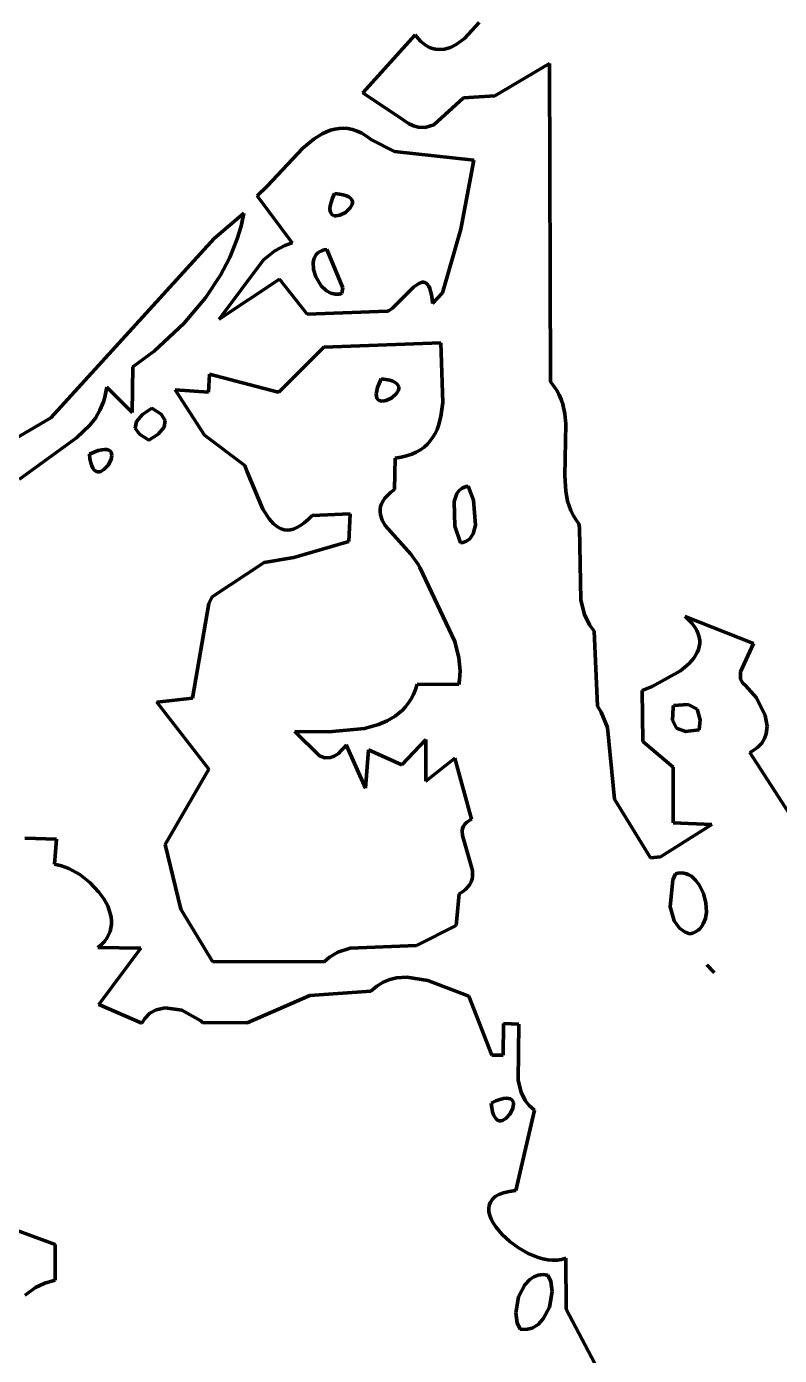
# Model space of a CAD drawing. Header units: millimetres. Extents: x 0 to 6.58, y 0 to 6.88.
# Drawn here: x 1.419 to 2.096, y 2.272 to 3.466 of the extents above; entities that cross this region are included whole.
import ezdxf

# ---------------------------------------------------------------- set-up
doc = ezdxf.new("R2010")
doc.units = ezdxf.units.MM
doc.layers.add('color#020202ff', color=7, linetype='CONTINUOUS', lineweight=100)
doc.layers.add('color#ffffffff', color=7, linetype='CONTINUOUS', lineweight=100)

msp = doc.modelspace()

# ---------------------------------------------------------------- linework, layer by layer
at = {"layer": 'color#020202ff'}
for p, q in [((1.8126, 3.4554), (1.8256, 3.4699)), ((1.721, 3.4068), (1.7683, 3.4587)), ((1.7683, 3.4587), (1.7708, 3.4555)), ((1.7708, 3.4555), (1.7733, 3.4529)), ((1.7733, 3.4529), (1.7759, 3.4506)), ((1.8051, 3.4501), (1.8126, 3.4554)), ((1.7759, 3.4506), (1.7785, 3.4488)), ((1.7785, 3.4488), (1.7812, 3.4475)), ((1.7812, 3.4475), (1.7839, 3.4465)), ((1.7839, 3.4465), (1.7865, 3.4458)), ((1.7865, 3.4458), (1.7892, 3.4455)), ((1.7892, 3.4455), (1.7946, 3.4459)), ((1.7946, 3.4459), (1.7999, 3.4475)), ((1.7999, 3.4475), (1.8051, 3.4501)), ((1.889, 3.433), (1.8398, 3.404)), ((1.8897, 3.1468), (1.889, 3.433)), ((1.7574, 3.3823), (1.721, 3.4068)), ((1.8115, 3.4021), (1.785, 3.3778)), ((1.8398, 3.404), (1.8115, 3.4021)), ((1.7621, 3.3791), (1.7574, 3.3823)), ((1.6775, 3.3653), (1.6847, 3.3698)), ((1.6847, 3.3698), (1.6884, 3.3716)), ((1.6884, 3.3716), (1.6921, 3.373)), ((1.6921, 3.373), (1.6959, 3.3741)), ((1.6959, 3.3741), (1.6998, 3.3747)), ((1.6998, 3.3747), (1.7037, 3.3748)), ((1.7037, 3.3748), (1.7077, 3.3745)), ((1.7077, 3.3745), (1.7118, 3.3737)), ((1.7118, 3.3737), (1.716, 3.3723)), ((1.716, 3.3723), (1.7202, 3.3703)), ((1.7202, 3.3703), (1.7245, 3.3677)), ((1.7666, 3.377), (1.7621, 3.3791)), ((1.771, 3.3758), (1.7666, 3.377)), ((1.7772, 3.3756), (1.771, 3.3758)), ((1.785, 3.3778), (1.7772, 3.3756)), ((1.6351, 3.3227), (1.6671, 3.3568)), ((1.6671, 3.3568), (1.6775, 3.3653)), ((1.7245, 3.3677), (1.7288, 3.3644)), ((1.7288, 3.3644), (1.7495, 3.354)), ((1.7495, 3.354), (1.8209, 3.3463)), ((1.8209, 3.3463), (1.8093, 3.2841)), ((1.6261, 3.3142), (1.6351, 3.3227)), ((1.6575, 3.2719), (1.6261, 3.3142)), ((1.694, 3.3119), (1.6927, 3.3082)), ((1.6958, 3.3161), (1.694, 3.3119)), ((1.7001, 3.3157), (1.6958, 3.3161)), ((1.7036, 3.315), (1.7001, 3.3157)), ((1.7064, 3.3141), (1.7036, 3.315)), ((1.7085, 3.3131), (1.7064, 3.3141)), ((1.7101, 3.3119), (1.7085, 3.3131)), ((1.7111, 3.3106), (1.7101, 3.3119)), ((1.7117, 3.3091), (1.7111, 3.3106)), ((1.7118, 3.3077), (1.7117, 3.3091)), ((1.5876, 3.2757), (1.6142, 3.2986)), ((1.6142, 3.2986), (1.6117, 3.2869)), ((1.6919, 3.3051), (1.6916, 3.3025)), ((1.6916, 3.3025), (1.6918, 3.3004)), ((1.6918, 3.3004), (1.6923, 3.2988)), ((1.6927, 3.3082), (1.6919, 3.3051)), ((1.6923, 3.2988), (1.6931, 3.2975)), ((1.6931, 3.2975), (1.6942, 3.2967)), ((1.7004, 3.2966), (1.7056, 3.2992)), ((1.7056, 3.2992), (1.7098, 3.3032)), ((1.7098, 3.3032), (1.7115, 3.3062)), ((1.7115, 3.3062), (1.7118, 3.3077)), ((1.6117, 3.2869), (1.6082, 3.2754)), ((1.6942, 3.2967), (1.6955, 3.2962)), ((1.6955, 3.2962), (1.697, 3.2961)), ((1.697, 3.2961), (1.7004, 3.2966)), ((1.4407, 3.1146), (1.5876, 3.2757)), ((1.6082, 3.2754), (1.6015, 3.2587)), ((1.8093, 3.2841), (1.7926, 3.2269)), ((1.6318, 3.2566), (1.6421, 3.2648)), ((1.6421, 3.2648), (1.651, 3.2695)), ((1.651, 3.2695), (1.6575, 3.2719)), ((1.6793, 3.2615), (1.6774, 3.2582)), ((1.6806, 3.2628), (1.6793, 3.2615)), ((1.6822, 3.2639), (1.6806, 3.2628)), ((1.6841, 3.2648), (1.6822, 3.2639)), ((1.6863, 3.2655), (1.6841, 3.2648)), ((1.6889, 3.2658), (1.6863, 3.2655)), ((1.7032, 3.2313), (1.6889, 3.2658)), ((1.5919, 3.2031), (1.6318, 3.2566)), ((1.6015, 3.2587), (1.5932, 3.2427)), ((1.6774, 3.2582), (1.6765, 3.2544)), ((1.6765, 3.2544), (1.6768, 3.248)), ((1.5932, 3.2427), (1.5798, 3.2225)), ((1.6461, 3.2391), (1.5919, 3.2031)), ((1.6711, 3.2078), (1.6461, 3.2391)), ((1.6768, 3.248), (1.6788, 3.2414)), ((1.6788, 3.2414), (1.6837, 3.2333)), ((1.6837, 3.2333), (1.6886, 3.2287)), ((1.6886, 3.2287), (1.6923, 3.2266)), ((1.6923, 3.2266), (1.6962, 3.2256)), ((1.6962, 3.2256), (1.6982, 3.2256)), ((1.6982, 3.2256), (1.7003, 3.2258)), ((1.7003, 3.2258), (1.7023, 3.2265)), ((1.7023, 3.2265), (1.7032, 3.2313)), ((1.7668, 3.2319), (1.748, 3.2133)), ((1.7715, 3.2354), (1.7668, 3.2319)), ((1.7744, 3.2364), (1.7715, 3.2354)), ((1.7758, 3.2365), (1.7744, 3.2364)), ((1.777, 3.2362), (1.7758, 3.2365)), ((1.7782, 3.2355), (1.777, 3.2362)), ((1.7794, 3.2344), (1.7782, 3.2355)), ((1.7804, 3.2328), (1.7794, 3.2344)), ((1.7813, 3.2308), (1.7804, 3.2328)), ((1.7821, 3.2283), (1.7813, 3.2308)), ((1.7828, 3.2252), (1.7821, 3.2283)), ((1.7926, 3.2269), (1.7839, 3.2173)), ((1.5798, 3.2225), (1.5601, 3.1992)), ((1.7834, 3.2215), (1.7828, 3.2252)), ((1.7839, 3.2173), (1.7834, 3.2215)), ((1.7433, 3.2103), (1.6711, 3.2078)), ((1.7448, 3.211), (1.7433, 3.2103)), ((1.748, 3.2133), (1.7448, 3.211)), ((1.5601, 3.1992), (1.5335, 3.1746)), ((1.646, 3.1379), (1.6862, 3.1782)), ((1.6862, 3.1782), (1.7911, 3.1818)), ((1.7911, 3.1818), (1.793, 3.1283)), ((1.5335, 3.1746), (1.5145, 3.1604)), ((1.5145, 3.1604), (1.5137, 3.1194)), ((1.5824, 3.1377), (1.5832, 3.1539)), ((1.5832, 3.1539), (1.6437, 3.1378)), ((1.4909, 3.1421), (1.4902, 3.1375)), ((1.5137, 3.1194), (1.4909, 3.1421)), ((1.7344, 3.1417), (1.7336, 3.1387)), ((1.7357, 3.1454), (1.7344, 3.1417)), ((1.7376, 3.1496), (1.7357, 3.1454)), ((1.7418, 3.1491), (1.7376, 3.1496)), ((1.7453, 3.1483), (1.7418, 3.1491)), ((1.7481, 3.1474), (1.7453, 3.1483)), ((1.7503, 3.1463), (1.7481, 3.1474)), ((1.7518, 3.1451), (1.7503, 3.1463)), ((1.7529, 3.1437), (1.7518, 3.1451)), ((1.7534, 3.1423), (1.7529, 3.1437)), ((1.7534, 3.1408), (1.7534, 3.1423)), ((1.8928, 3.1431), (1.8897, 3.1468)), ((1.8954, 3.1392), (1.8928, 3.1431)), ((1.4893, 3.1332), (1.488, 3.129)), ((1.4902, 3.1375), (1.4893, 3.1332)), ((1.5787, 3.0988), (1.5525, 3.1398)), ((1.5525, 3.1398), (1.5824, 3.1377)), ((1.6437, 3.1378), (1.646, 3.1379)), ((1.7336, 3.1387), (1.7332, 3.1361)), ((1.7332, 3.1361), (1.7333, 3.1339)), ((1.7333, 3.1339), (1.7338, 3.1323)), ((1.7338, 3.1323), (1.7346, 3.131)), ((1.7346, 3.131), (1.7357, 3.1302)), ((1.7357, 3.1302), (1.7371, 3.1297)), ((1.7386, 3.1295), (1.742, 3.13)), ((1.742, 3.13), (1.7472, 3.1325)), ((1.7472, 3.1325), (1.7515, 3.1364)), ((1.7515, 3.1364), (1.7531, 3.1393)), ((1.7531, 3.1393), (1.7534, 3.1408)), ((1.8975, 3.1351), (1.8954, 3.1392)), ((1.8993, 3.131), (1.8975, 3.1351)), ((1.9008, 3.1268), (1.8993, 3.131)), ((1.4848, 3.1213), (1.4807, 3.1143)), ((1.488, 3.129), (1.4848, 3.1213)), ((1.5232, 3.1176), (1.5316, 3.1232)), ((1.5316, 3.1232), (1.5399, 3.1177)), ((1.7371, 3.1297), (1.7386, 3.1295)), ((1.793, 3.1283), (1.7913, 3.1156)), ((1.9028, 3.1181), (1.9008, 3.1268)), ((1.9037, 3.1091), (1.9028, 3.1181)), ((1.3801, 3.0791), (1.4407, 3.1146)), ((1.4757, 3.1079), (1.4639, 3.0966)), ((1.4807, 3.1143), (1.4757, 3.1079)), ((1.5166, 3.1053), (1.5176, 3.1112)), ((1.5176, 3.1112), (1.5232, 3.1176)), ((1.5427, 3.1061), (1.5371, 3.0999)), ((1.5399, 3.1177), (1.5436, 3.112)), ((1.5436, 3.112), (1.5427, 3.1061)), ((1.7892, 3.1077), (1.7878, 3.1039)), ((1.7913, 3.1156), (1.7892, 3.1077)), ((1.9026, 3.0623), (1.9037, 3.1091)), ((1.4639, 3.0966), (1.4126, 3.0593)), ((1.5204, 3.0997), (1.5166, 3.1053)), ((1.5289, 3.0946), (1.5204, 3.0997)), ((1.5371, 3.0999), (1.5289, 3.0946)), ((1.615, 3.0716), (1.5787, 3.0988)), ((1.7841, 3.0971), (1.7818, 3.0939)), ((1.7861, 3.1004), (1.7841, 3.0971)), ((1.7878, 3.1039), (1.7861, 3.1004)), ((1.4755, 3.0819), (1.4797, 3.0838)), ((1.4797, 3.0838), (1.4833, 3.0851)), ((1.4833, 3.0851), (1.4864, 3.0859)), ((1.4864, 3.0859), (1.489, 3.0862)), ((1.489, 3.0862), (1.4911, 3.0861)), ((1.4911, 3.0861), (1.4928, 3.0856)), ((1.4928, 3.0856), (1.494, 3.0848)), ((1.494, 3.0848), (1.4948, 3.0837)), ((1.4948, 3.0837), (1.4953, 3.0823)), ((1.4953, 3.0823), (1.4955, 3.0808)), ((1.7692, 3.0837), (1.7651, 3.0819)), ((1.7729, 3.0859), (1.7692, 3.0837)), ((1.7762, 3.0883), (1.7729, 3.0859)), ((1.7792, 3.091), (1.7762, 3.0883)), ((1.7818, 3.0939), (1.7792, 3.091)), ((1.4759, 3.0777), (1.4755, 3.0819)), ((1.4766, 3.0742), (1.4759, 3.0777)), ((1.4775, 3.0714), (1.4766, 3.0742)), ((1.4785, 3.0692), (1.4775, 3.0714)), ((1.4924, 3.0722), (1.4884, 3.068)), ((1.4949, 3.0774), (1.4924, 3.0722)), ((1.4955, 3.0808), (1.4949, 3.0774)), ((1.6173, 3.066), (1.615, 3.0716)), ((1.7501, 3.0782), (1.7495, 3.05)), ((1.7555, 3.0791), (1.7501, 3.0782)), ((1.7605, 3.0803), (1.7555, 3.0791)), ((1.7651, 3.0819), (1.7605, 3.0803)), ((1.4797, 3.0676), (1.4785, 3.0692)), ((1.4811, 3.0666), (1.4797, 3.0676)), ((1.4825, 3.0661), (1.4811, 3.0666)), ((1.484, 3.066), (1.4825, 3.0661)), ((1.4855, 3.0663), (1.484, 3.066)), ((1.4884, 3.068), (1.4855, 3.0663)), ((1.6313, 3.0324), (1.6173, 3.066)), ((1.9035, 3.0485), (1.9026, 3.0623)), ((1.7461, 3.0474), (1.7433, 3.0448)), ((1.7495, 3.05), (1.7461, 3.0474)), ((1.8031, 3.0392), (1.8057, 3.0465)), ((1.8057, 3.0465), (1.8078, 3.0493)), ((1.8078, 3.0493), (1.8105, 3.0514)), ((1.8105, 3.0514), (1.8139, 3.0527)), ((1.8139, 3.0527), (1.8158, 3.0531)), ((1.8158, 3.0531), (1.8207, 3.0405)), ((1.9052, 3.0397), (1.9035, 3.0485)), ((1.7371, 3.0348), (1.7367, 3.0323)), ((1.738, 3.0373), (1.7371, 3.0348)), ((1.7393, 3.0398), (1.738, 3.0373)), ((1.741, 3.0423), (1.7393, 3.0398)), ((1.7433, 3.0448), (1.741, 3.0423)), ((1.8038, 3.017), (1.8031, 3.0392)), ((1.8207, 3.0405), (1.8224, 3.018)), ((1.9065, 3.0354), (1.9052, 3.0397)), ((1.9081, 3.0311), (1.9065, 3.0354)), ((1.6368, 3.0238), (1.6313, 3.0324)), ((1.6409, 3.0192), (1.6368, 3.0238)), ((1.6719, 3.023), (1.6684, 3.02)), ((1.6755, 3.0267), (1.6719, 3.023)), ((1.7097, 3.0281), (1.6755, 3.0267)), ((1.7086, 3.0035), (1.7097, 3.0281)), ((1.7367, 3.0323), (1.7367, 3.0299)), ((1.7367, 3.0299), (1.737, 3.0274)), ((1.737, 3.0274), (1.7385, 3.0226)), ((1.7385, 3.0226), (1.7412, 3.0178)), ((1.9101, 3.027), (1.9081, 3.0311)), ((1.9125, 3.023), (1.9101, 3.027)), ((1.9154, 3.0191), (1.9125, 3.023)), ((1.6431, 3.0173), (1.6409, 3.0192)), ((1.6454, 3.0158), (1.6431, 3.0173)), ((1.6478, 3.0147), (1.6454, 3.0158)), ((1.6504, 3.0139), (1.6478, 3.0147)), ((1.6531, 3.0136), (1.6504, 3.0139)), ((1.6559, 3.0138), (1.6531, 3.0136)), ((1.6588, 3.0145), (1.6559, 3.0138)), ((1.6618, 3.0158), (1.6588, 3.0145)), ((1.665, 3.0176), (1.6618, 3.0158)), ((1.6684, 3.02), (1.665, 3.0176)), ((1.7412, 3.0178), (1.7642, 2.992)), ((1.809, 3.0022), (1.8038, 3.017)), ((1.8203, 3.0103), (1.8172, 3.0059)), ((1.8224, 3.018), (1.8203, 3.0103)), ((1.9158, 3.0158), (1.9154, 3.0191)), ((1.9171, 2.9505), (1.9158, 3.0158)), ((1.659, 2.989), (1.7086, 3.0035)), ((1.811, 3.0025), (1.809, 3.0022)), ((1.8144, 3.0038), (1.811, 3.0025)), ((1.8172, 3.0059), (1.8144, 3.0038)), ((1.6324, 2.9846), (1.659, 2.989)), ((1.7642, 2.992), (1.7712, 2.9825)), ((1.5858, 2.9535), (1.6324, 2.9846)), ((1.7712, 2.9825), (1.7724, 2.9801)), ((1.7724, 2.9801), (1.8037, 2.9136)), ((1.5827, 2.9477), (1.5858, 2.9535)), ((1.568, 2.8626), (1.5827, 2.9477)), ((1.9205, 2.9376), (1.9171, 2.9505)), ((1.9249, 2.9285), (1.9205, 2.9376)), ((1.929, 2.9227), (1.9249, 2.9285)), ((2.0724, 2.9118), (2.0108, 2.9358)), ((2.0108, 2.9358), (2.0142, 2.9326)), ((2.0142, 2.9326), (2.0171, 2.9295)), ((2.0171, 2.9295), (2.0195, 2.9264)), ((1.9322, 2.8552), (1.929, 2.9227)), ((2.0195, 2.9264), (2.0213, 2.9233)), ((2.0213, 2.9233), (2.0226, 2.9203)), ((2.0226, 2.9203), (2.0235, 2.9174)), ((2.0235, 2.9174), (2.0239, 2.9145)), ((1.8037, 2.9136), (1.8074, 2.8989)), ((2.0217, 2.9035), (2.0186, 2.8984)), ((2.0228, 2.9062), (2.0217, 2.9035)), ((2.0235, 2.9089), (2.0228, 2.9062)), ((2.0239, 2.9117), (2.0235, 2.9089)), ((2.0239, 2.9145), (2.0239, 2.9117)), ((2.0605, 2.8861), (2.0724, 2.9118)), ((1.8074, 2.8989), (1.8085, 2.8872)), ((2.0144, 2.8936), (2.0066, 2.887)), ((2.0186, 2.8984), (2.0144, 2.8936)), ((1.8081, 2.8791), (1.8075, 2.8749)), ((1.8085, 2.8872), (1.8081, 2.8791)), ((2.0066, 2.887), (1.9813, 2.8731)), ((2.0606, 2.8797), (2.0605, 2.8861)), ((2.0626, 2.8761), (2.0606, 2.8797)), ((1.7684, 2.8703), (1.7666, 2.8659)), ((1.7699, 2.875), (1.7684, 2.8703)), ((1.8075, 2.8749), (1.7699, 2.875)), ((1.9813, 2.8731), (1.9722, 2.8695)), ((1.9722, 2.8695), (1.9728, 2.8235)), ((2.0651, 2.8739), (2.0626, 2.8761)), ((2.075, 2.8629), (2.0651, 2.8739)), ((1.5359, 2.8588), (1.568, 2.8626)), ((1.5827, 2.7987), (1.5359, 2.8588)), ((1.7622, 2.8582), (1.7595, 2.8548)), ((1.7645, 2.8619), (1.7622, 2.8582)), ((1.7666, 2.8659), (1.7645, 2.8619)), ((1.9355, 2.85), (1.9322, 2.8552)), ((2.0001, 2.854), (2.0005, 2.856)), ((2.0005, 2.856), (2.0136, 2.8569)), ((2.0136, 2.8569), (2.0215, 2.8525)), ((2.0829, 2.8469), (2.075, 2.8629)), ((1.7503, 2.8464), (1.7431, 2.8422)), ((1.7536, 2.8489), (1.7503, 2.8464)), ((1.7567, 2.8517), (1.7536, 2.8489)), ((1.7595, 2.8548), (1.7567, 2.8517)), ((1.9409, 2.8363), (1.9355, 2.85)), ((1.9995, 2.8426), (2.0001, 2.854)), ((2.0215, 2.8525), (2.0242, 2.8429)), ((2.0845, 2.8374), (2.0829, 2.8469)), ((1.6906, 2.8323), (1.6601, 2.8326)), ((1.6601, 2.8326), (1.6823, 2.8106)), ((1.7225, 2.8353), (1.6906, 2.8323)), ((1.7352, 2.8388), (1.7225, 2.8353)), ((1.7431, 2.8422), (1.7352, 2.8388)), ((1.9473, 2.7718), (1.9409, 2.8363)), ((2.0032, 2.8355), (1.9995, 2.8426)), ((2.0111, 2.8327), (2.0032, 2.8355)), ((2.0233, 2.8342), (2.0111, 2.8327)), ((2.0242, 2.8429), (2.0233, 2.8342)), ((2.0837, 2.8306), (2.0845, 2.8374)), ((1.7043, 2.8182), (1.7061, 2.8207)), ((1.7061, 2.8207), (1.7235, 2.7816)), ((1.7561, 2.8026), (1.7778, 2.8253)), ((1.7778, 2.8253), (1.7778, 2.7878)), ((1.9728, 2.8235), (2.0002, 2.8005)), ((2.0763, 2.8185), (2.0798, 2.8222)), ((2.0798, 2.8222), (2.0822, 2.8262)), ((2.0822, 2.8262), (2.0837, 2.8306)), ((1.6823, 2.8106), (1.6871, 2.809)), ((1.6871, 2.809), (1.692, 2.8091)), ((1.692, 2.8091), (1.6954, 2.8103)), ((1.6954, 2.8103), (1.6989, 2.8126)), ((1.6989, 2.8126), (1.7024, 2.816)), ((1.7024, 2.816), (1.7043, 2.8182)), ((1.7235, 2.7816), (1.7261, 2.8162)), ((1.7261, 2.8162), (1.7561, 2.8026)), ((1.7778, 2.7878), (1.8038, 2.8087)), ((1.8038, 2.8087), (1.8188, 2.7537)), ((2.0691, 2.8138), (2.0718, 2.8152)), ((2.1231, 2.7298), (2.0691, 2.8138)), ((2.0718, 2.8152), (2.0763, 2.8185)), ((1.5435, 2.7309), (1.5827, 2.7987)), ((2.0002, 2.8005), (2, 2.7506)), ((1.9796, 2.719), (1.9473, 2.7718)), ((1.8127, 2.7492), (1.8116, 2.7474)), ((1.8142, 2.7508), (1.8127, 2.7492)), ((1.8163, 2.7524), (1.8142, 2.7508)), ((1.8188, 2.7537), (1.8163, 2.7524)), ((2.0348, 2.7491), (1.9888, 2.7199)), ((2, 2.7506), (2.0348, 2.7491)), ((1.4173, 2.7368), (1.4457, 2.7358)), ((1.4457, 2.7358), (1.4439, 2.7134)), ((1.8108, 2.7454), (1.8105, 2.7434)), ((1.8105, 2.7434), (1.8106, 2.739)), ((1.8106, 2.739), (1.8143, 2.7265)), ((1.8116, 2.7474), (1.8108, 2.7454)), ((1.5575, 2.6728), (1.5435, 2.7309)), ((1.8143, 2.7265), (1.8197, 2.7077)), ((1.4439, 2.7134), (1.4504, 2.7119)), ((1.4504, 2.7119), (1.457, 2.7094)), ((1.9888, 2.7199), (1.9796, 2.719)), ((1.457, 2.7094), (1.4668, 2.7039)), ((1.4668, 2.7039), (1.4759, 2.6967)), ((1.8193, 2.6999), (1.8185, 2.6975)), ((1.8197, 2.7025), (1.8193, 2.6999)), ((1.8197, 2.7077), (1.8197, 2.7025)), ((1.9999, 2.6992), (2.0021, 2.7047)), ((2.0021, 2.7047), (2.0047, 2.7053)), ((2.0047, 2.7053), (2.0072, 2.7055)), ((2.0072, 2.7055), (2.0097, 2.7052)), ((2.0097, 2.7052), (2.012, 2.7046)), ((2.012, 2.7046), (2.0142, 2.7037)), ((2.0142, 2.7037), (2.0164, 2.7024)), ((2.0164, 2.7024), (2.0202, 2.699)), ((1.4759, 2.6967), (1.4839, 2.6882)), ((1.4839, 2.6882), (1.4883, 2.6821)), ((1.8108, 2.6885), (1.8076, 2.6865)), ((1.8134, 2.6906), (1.8108, 2.6885)), ((1.8156, 2.6928), (1.8134, 2.6906)), ((1.8172, 2.6951), (1.8156, 2.6928)), ((1.8185, 2.6975), (1.8172, 2.6951)), ((1.9973, 2.6749), (1.9999, 2.6992)), ((2.0202, 2.699), (2.0235, 2.6947)), ((2.0235, 2.6947), (2.0273, 2.687)), ((1.4883, 2.6821), (1.4918, 2.6757)), ((1.8076, 2.6865), (1.805, 2.6581)), ((2.0273, 2.687), (2.0295, 2.6785)), ((2.0295, 2.6785), (2.0299, 2.67)), ((1.4918, 2.6757), (1.4941, 2.6691)), ((1.4941, 2.6691), (1.4948, 2.6658)), ((1.4948, 2.6658), (1.4951, 2.6625)), ((1.5859, 2.6259), (1.5575, 2.6728)), ((2.0009, 2.6624), (1.9973, 2.6749)), ((2.029, 2.6646), (2.0271, 2.6597)), ((2.0299, 2.67), (2.029, 2.6646)), ((1.4939, 2.6528), (1.4926, 2.6497)), ((1.4947, 2.656), (1.4939, 2.6528)), ((1.4951, 2.6592), (1.4947, 2.656)), ((1.4951, 2.6625), (1.4951, 2.6592)), ((1.805, 2.6581), (1.7695, 2.6401)), ((2.0058, 2.6558), (2.0009, 2.6624)), ((2.0109, 2.6522), (2.0058, 2.6558)), ((2.015, 2.6507), (2.0109, 2.6522)), ((2.0202, 2.6525), (2.0178, 2.6514)), ((2.0224, 2.654), (2.0202, 2.6525)), ((2.0242, 2.6556), (2.0224, 2.654)), ((2.0258, 2.6576), (2.0242, 2.6556)), ((2.0271, 2.6597), (2.0258, 2.6576)), ((1.4862, 2.641), (1.483, 2.6383)), ((1.4888, 2.6438), (1.4862, 2.641)), ((1.491, 2.6467), (1.4888, 2.6438)), ((1.4926, 2.6497), (1.491, 2.6467)), ((1.7695, 2.6401), (1.7098, 2.6379)), ((2.0178, 2.6514), (2.015, 2.6507)), ((1.483, 2.6383), (1.5217, 2.6377)), ((1.5217, 2.6377), (1.4837, 2.5871)), ((1.6911, 2.6297), (1.6863, 2.6256)), ((1.6987, 2.6342), (1.6911, 2.6297)), ((1.7098, 2.6379), (1.6987, 2.6342)), ((1.6863, 2.6256), (1.5859, 2.6259)), ((2.0303, 2.6227), (2.037, 2.6159)), ((2.0355, 2.6174), (2.0303, 2.6227)), ((2.037, 2.6159), (2.0355, 2.6174)), ((1.7338, 2.6037), (1.7394, 2.6072)), ((1.7394, 2.6072), (1.7453, 2.6096)), ((1.7453, 2.6096), (1.7514, 2.6111)), ((1.7514, 2.6111), (1.7607, 2.6118)), ((1.7607, 2.6118), (1.7797, 2.6087)), ((1.7797, 2.6087), (1.8165, 2.5946)), ((1.6171, 2.5707), (1.6736, 2.5952)), ((1.6736, 2.5952), (1.7283, 2.599)), ((1.7283, 2.599), (1.7338, 2.6037)), ((1.8165, 2.5946), (1.8371, 2.5417)), ((1.4837, 2.5871), (1.5226, 2.5705)), ((1.5298, 2.5793), (1.5353, 2.5824)), ((1.5353, 2.5824), (1.5434, 2.5842)), ((1.5434, 2.5842), (1.5585, 2.5822)), ((1.5585, 2.5822), (1.5756, 2.5724)), ((1.5226, 2.5705), (1.5252, 2.5746)), ((1.5252, 2.5746), (1.5298, 2.5793)), ((1.5756, 2.5724), (1.5771, 2.571)), ((1.5771, 2.571), (1.6171, 2.5707)), ((1.8472, 2.5415), (1.8475, 2.5701)), ((1.8475, 2.5701), (1.8613, 2.5695)), ((1.8613, 2.5695), (1.8608, 2.5187)), ((1.8371, 2.5417), (1.8472, 2.5415)), ((1.8608, 2.5187), (1.8634, 2.5082)), ((1.8407, 2.5004), (1.8365, 2.4985)), ((1.8365, 2.4985), (1.837, 2.4943)), ((1.8444, 2.5017), (1.8407, 2.5004)), ((1.8475, 2.5025), (1.8444, 2.5017)), ((1.8501, 2.5028), (1.8475, 2.5025)), ((1.8522, 2.5027), (1.8501, 2.5028)), ((1.8539, 2.5022), (1.8522, 2.5027)), ((1.8551, 2.5014), (1.8539, 2.5022)), ((1.856, 2.5003), (1.8551, 2.5014)), ((1.8565, 2.499), (1.856, 2.5003)), ((1.8561, 2.4941), (1.8567, 2.4975)), ((1.8567, 2.4975), (1.8565, 2.499)), ((1.8634, 2.5082), (1.8671, 2.5009)), ((1.8671, 2.5009), (1.8707, 2.4965)), ((1.837, 2.4943), (1.8377, 2.4908)), ((1.8377, 2.4908), (1.8386, 2.488)), ((1.8386, 2.488), (1.8397, 2.4858)), ((1.8397, 2.4858), (1.8409, 2.4843)), ((1.8497, 2.4846), (1.8536, 2.4889)), ((1.8536, 2.4889), (1.8561, 2.4941)), ((1.8753, 2.4923), (1.8586, 2.4198)), ((1.8707, 2.4965), (1.8753, 2.4923)), ((1.8409, 2.4843), (1.8423, 2.4833)), ((1.8423, 2.4833), (1.8437, 2.4827)), ((1.8437, 2.4827), (1.8452, 2.4827)), ((1.8452, 2.4827), (1.8467, 2.483)), ((1.8467, 2.483), (1.8497, 2.4846)), ((1.8402, 2.4144), (1.8376, 2.4122)), ((1.8435, 2.4163), (1.8402, 2.4144)), ((1.8476, 2.4178), (1.8435, 2.4163)), ((1.8527, 2.419), (1.8476, 2.4178)), ((1.8586, 2.4198), (1.8527, 2.419)), ((1.8348, 2.4069), (1.8343, 2.4039)), ((1.8343, 2.4039), (1.8345, 2.4008)), ((1.8358, 2.4096), (1.8348, 2.4069)), ((1.8376, 2.4122), (1.8358, 2.4096)), ((1.4445, 2.3713), (1.3869, 2.3927)), ((1.8345, 2.4008), (1.8353, 2.3975)), ((1.8353, 2.3975), (1.8366, 2.3942)), ((1.8366, 2.3942), (1.8384, 2.3908)), ((1.8384, 2.3908), (1.8406, 2.3873)), ((1.8406, 2.3873), (1.8433, 2.3839)), ((1.8433, 2.3839), (1.8463, 2.3805)), ((1.8463, 2.3805), (1.8533, 2.3741)), ((1.4446, 2.3393), (1.4445, 2.3713)), ((1.8533, 2.3741), (1.8612, 2.3683)), ((1.8612, 2.3683), (1.8698, 2.3634)), ((1.8698, 2.3634), (1.8742, 2.3614)), ((1.8742, 2.3614), (1.8786, 2.3598)), ((1.8786, 2.3598), (1.883, 2.3585)), ((1.883, 2.3585), (1.8874, 2.3577)), ((1.8874, 2.3577), (1.8917, 2.3573)), ((1.8917, 2.3573), (1.8958, 2.3574)), ((1.8958, 2.3574), (1.8998, 2.358)), ((1.8998, 2.358), (1.9035, 2.3592)), ((1.9035, 2.3592), (1.9039, 2.3133)), ((1.8749, 2.3423), (1.8713, 2.3399)), ((1.8788, 2.3438), (1.8749, 2.3423)), ((1.883, 2.3444), (1.8788, 2.3438)), ((1.8875, 2.3438), (1.883, 2.3444)), ((1.8901, 2.3381), (1.8875, 2.3438)), ((1.4176, 2.3258), (1.427, 2.3328)), ((1.427, 2.3328), (1.4352, 2.3367)), ((1.4352, 2.3367), (1.4446, 2.3393)), ((1.8667, 2.335), (1.8612, 2.3245)), ((1.8713, 2.3399), (1.8667, 2.335)), ((1.8913, 2.3292), (1.8901, 2.3381)), ((1.8612, 2.3245), (1.8587, 2.3101)), ((1.8888, 2.315), (1.8913, 2.3292)), ((1.8587, 2.3101), (1.8599, 2.3011)), ((1.8832, 2.3045), (1.8888, 2.315)), ((1.9039, 2.3133), (1.9353, 2.2537)), ((1.8599, 2.3011), (1.8626, 2.2953)), ((1.8626, 2.2953), (1.8648, 2.295)), ((1.8648, 2.295), (1.8691, 2.2952)), ((1.8691, 2.2952), (1.8732, 2.2963)), ((1.8732, 2.2963), (1.8786, 2.2996)), ((1.8786, 2.2996), (1.8832, 2.3045))]:
    msp.add_line(p, q, dxfattribs=at)
at = {"layer": 'color#ffffffff'}
for p, q in [((1.8256, 3.4699), (1.8126, 3.4554)), ((1.7683, 3.4587), (1.721, 3.4068)), ((1.7708, 3.4555), (1.7683, 3.4587)), ((1.7733, 3.4529), (1.7708, 3.4555)), ((1.7759, 3.4506), (1.7733, 3.4529)), ((1.8126, 3.4554), (1.8051, 3.4501)), ((1.7785, 3.4488), (1.7759, 3.4506)), ((1.7812, 3.4475), (1.7785, 3.4488)), ((1.7839, 3.4465), (1.7812, 3.4475)), ((1.7865, 3.4458), (1.7839, 3.4465)), ((1.7892, 3.4455), (1.7865, 3.4458)), ((1.7946, 3.4459), (1.7892, 3.4455)), ((1.7999, 3.4475), (1.7946, 3.4459)), ((1.8051, 3.4501), (1.7999, 3.4475)), ((1.8398, 3.404), (1.889, 3.433)), ((1.889, 3.433), (1.8897, 3.1468)), ((1.721, 3.4068), (1.7574, 3.3823)), ((1.785, 3.3778), (1.8115, 3.4021)), ((1.8115, 3.4021), (1.8398, 3.404)), ((1.7574, 3.3823), (1.7621, 3.3791)), ((1.6847, 3.3698), (1.6775, 3.3653)), ((1.6884, 3.3716), (1.6847, 3.3698)), ((1.6921, 3.373), (1.6884, 3.3716)), ((1.6959, 3.3741), (1.6921, 3.373)), ((1.6998, 3.3747), (1.6959, 3.3741)), ((1.7037, 3.3748), (1.6998, 3.3747)), ((1.7077, 3.3745), (1.7037, 3.3748)), ((1.7118, 3.3737), (1.7077, 3.3745)), ((1.716, 3.3723), (1.7118, 3.3737)), ((1.7202, 3.3703), (1.716, 3.3723)), ((1.7245, 3.3677), (1.7202, 3.3703)), ((1.7621, 3.3791), (1.7666, 3.377)), ((1.7666, 3.377), (1.771, 3.3758)), ((1.771, 3.3758), (1.7772, 3.3756)), ((1.7772, 3.3756), (1.785, 3.3778)), ((1.6671, 3.3568), (1.6351, 3.3227)), ((1.6775, 3.3653), (1.6671, 3.3568)), ((1.7288, 3.3644), (1.7245, 3.3677)), ((1.7495, 3.354), (1.7288, 3.3644)), ((1.8209, 3.3463), (1.7495, 3.354)), ((1.8093, 3.2841), (1.8209, 3.3463)), ((1.6351, 3.3227), (1.6261, 3.3142)), ((1.6261, 3.3142), (1.6575, 3.2719)), ((1.6927, 3.3082), (1.694, 3.3119)), ((1.694, 3.3119), (1.6958, 3.3161)), ((1.6958, 3.3161), (1.7001, 3.3157)), ((1.7001, 3.3157), (1.7036, 3.315)), ((1.7036, 3.315), (1.7064, 3.3141)), ((1.7064, 3.3141), (1.7085, 3.3131)), ((1.7085, 3.3131), (1.7101, 3.3119)), ((1.7101, 3.3119), (1.7111, 3.3106)), ((1.7111, 3.3106), (1.7117, 3.3091)), ((1.7117, 3.3091), (1.7118, 3.3077)), ((1.6142, 3.2986), (1.5876, 3.2757)), ((1.6117, 3.2869), (1.6142, 3.2986)), ((1.6916, 3.3025), (1.6919, 3.3051)), ((1.6918, 3.3004), (1.6916, 3.3025)), ((1.6923, 3.2988), (1.6918, 3.3004)), ((1.6919, 3.3051), (1.6927, 3.3082)), ((1.6931, 3.2975), (1.6923, 3.2988)), ((1.6942, 3.2967), (1.6931, 3.2975)), ((1.7056, 3.2992), (1.7004, 3.2966)), ((1.7098, 3.3032), (1.7056, 3.2992)), ((1.7115, 3.3062), (1.7098, 3.3032)), ((1.7118, 3.3077), (1.7115, 3.3062)), ((1.6082, 3.2754), (1.6117, 3.2869)), ((1.6955, 3.2962), (1.6942, 3.2967)), ((1.697, 3.2961), (1.6955, 3.2962)), ((1.7004, 3.2966), (1.697, 3.2961)), ((1.5876, 3.2757), (1.4407, 3.1146)), ((1.6015, 3.2587), (1.6082, 3.2754)), ((1.7926, 3.2269), (1.8093, 3.2841)), ((1.6421, 3.2648), (1.6318, 3.2566)), ((1.651, 3.2695), (1.6421, 3.2648)), ((1.6575, 3.2719), (1.651, 3.2695)), ((1.6774, 3.2582), (1.6793, 3.2615)), ((1.6793, 3.2615), (1.6806, 3.2628)), ((1.6806, 3.2628), (1.6822, 3.2639)), ((1.6822, 3.2639), (1.6841, 3.2648)), ((1.6841, 3.2648), (1.6863, 3.2655)), ((1.6863, 3.2655), (1.6889, 3.2658)), ((1.6889, 3.2658), (1.7032, 3.2313)), ((1.6318, 3.2566), (1.5919, 3.2031)), ((1.5932, 3.2427), (1.6015, 3.2587)), ((1.6765, 3.2544), (1.6774, 3.2582)), ((1.6768, 3.248), (1.6765, 3.2544)), ((1.5798, 3.2225), (1.5932, 3.2427)), ((1.5919, 3.2031), (1.6461, 3.2391)), ((1.6461, 3.2391), (1.6711, 3.2078)), ((1.6788, 3.2414), (1.6768, 3.248)), ((1.6837, 3.2333), (1.6788, 3.2414)), ((1.6886, 3.2287), (1.6837, 3.2333)), ((1.6923, 3.2266), (1.6886, 3.2287)), ((1.6962, 3.2256), (1.6923, 3.2266)), ((1.6982, 3.2256), (1.6962, 3.2256)), ((1.7003, 3.2258), (1.6982, 3.2256)), ((1.7023, 3.2265), (1.7003, 3.2258)), ((1.7032, 3.2313), (1.7023, 3.2265)), ((1.748, 3.2133), (1.7668, 3.2319)), ((1.7668, 3.2319), (1.7715, 3.2354)), ((1.7715, 3.2354), (1.7744, 3.2364)), ((1.7744, 3.2364), (1.7758, 3.2365)), ((1.7758, 3.2365), (1.777, 3.2362)), ((1.777, 3.2362), (1.7782, 3.2355)), ((1.7782, 3.2355), (1.7794, 3.2344)), ((1.7794, 3.2344), (1.7804, 3.2328)), ((1.7804, 3.2328), (1.7813, 3.2308)), ((1.7813, 3.2308), (1.7821, 3.2283)), ((1.7821, 3.2283), (1.7828, 3.2252)), ((1.7839, 3.2173), (1.7926, 3.2269)), ((1.5601, 3.1992), (1.5798, 3.2225)), ((1.7828, 3.2252), (1.7834, 3.2215)), ((1.7834, 3.2215), (1.7839, 3.2173)), ((1.6711, 3.2078), (1.7433, 3.2103)), ((1.7433, 3.2103), (1.7448, 3.211)), ((1.7448, 3.211), (1.748, 3.2133)), ((1.5335, 3.1746), (1.5601, 3.1992)), ((1.6862, 3.1782), (1.646, 3.1379)), ((1.7911, 3.1818), (1.6862, 3.1782)), ((1.793, 3.1283), (1.7911, 3.1818)), ((1.5145, 3.1604), (1.5335, 3.1746)), ((1.5137, 3.1194), (1.5145, 3.1604)), ((1.5832, 3.1539), (1.5824, 3.1377)), ((1.6437, 3.1378), (1.5832, 3.1539)), ((1.4902, 3.1375), (1.4909, 3.1421)), ((1.4909, 3.1421), (1.5137, 3.1194)), ((1.7336, 3.1387), (1.7344, 3.1417)), ((1.7344, 3.1417), (1.7357, 3.1454)), ((1.7357, 3.1454), (1.7376, 3.1496)), ((1.7376, 3.1496), (1.7418, 3.1491)), ((1.7418, 3.1491), (1.7453, 3.1483)), ((1.7453, 3.1483), (1.7481, 3.1474)), ((1.7481, 3.1474), (1.7503, 3.1463)), ((1.7503, 3.1463), (1.7518, 3.1451)), ((1.7518, 3.1451), (1.7529, 3.1437)), ((1.7529, 3.1437), (1.7534, 3.1423)), ((1.7534, 3.1423), (1.7534, 3.1408)), ((1.8897, 3.1468), (1.8928, 3.1431)), ((1.8928, 3.1431), (1.8954, 3.1392)), ((1.488, 3.129), (1.4893, 3.1332)), ((1.4893, 3.1332), (1.4902, 3.1375)), ((1.5824, 3.1377), (1.5525, 3.1398)), ((1.5525, 3.1398), (1.5787, 3.0988)), ((1.646, 3.1379), (1.6437, 3.1378)), ((1.7332, 3.1361), (1.7336, 3.1387)), ((1.7333, 3.1339), (1.7332, 3.1361)), ((1.7338, 3.1323), (1.7333, 3.1339)), ((1.7346, 3.131), (1.7338, 3.1323)), ((1.7357, 3.1302), (1.7346, 3.131)), ((1.7371, 3.1297), (1.7357, 3.1302)), ((1.742, 3.13), (1.7386, 3.1295)), ((1.7472, 3.1325), (1.742, 3.13)), ((1.7515, 3.1364), (1.7472, 3.1325)), ((1.7531, 3.1393), (1.7515, 3.1364)), ((1.7534, 3.1408), (1.7531, 3.1393)), ((1.8954, 3.1392), (1.8975, 3.1351)), ((1.8975, 3.1351), (1.8993, 3.131)), ((1.8993, 3.131), (1.9008, 3.1268)), ((1.4807, 3.1143), (1.4848, 3.1213)), ((1.4848, 3.1213), (1.488, 3.129)), ((1.5316, 3.1232), (1.5232, 3.1176)), ((1.5399, 3.1177), (1.5316, 3.1232)), ((1.7386, 3.1295), (1.7371, 3.1297)), ((1.7913, 3.1156), (1.793, 3.1283)), ((1.9008, 3.1268), (1.9028, 3.1181)), ((1.9028, 3.1181), (1.9037, 3.1091)), ((1.4407, 3.1146), (1.3801, 3.0791)), ((1.4639, 3.0966), (1.4757, 3.1079)), ((1.4757, 3.1079), (1.4807, 3.1143)), ((1.5176, 3.1112), (1.5166, 3.1053)), ((1.5232, 3.1176), (1.5176, 3.1112)), ((1.5371, 3.0999), (1.5427, 3.1061)), ((1.5436, 3.112), (1.5399, 3.1177)), ((1.5427, 3.1061), (1.5436, 3.112)), ((1.7878, 3.1039), (1.7892, 3.1077)), ((1.7892, 3.1077), (1.7913, 3.1156)), ((1.9037, 3.1091), (1.9026, 3.0623)), ((1.4126, 3.0593), (1.4639, 3.0966)), ((1.5166, 3.1053), (1.5204, 3.0997)), ((1.5204, 3.0997), (1.5289, 3.0946)), ((1.5289, 3.0946), (1.5371, 3.0999)), ((1.5787, 3.0988), (1.615, 3.0716)), ((1.7818, 3.0939), (1.7841, 3.0971)), ((1.7841, 3.0971), (1.7861, 3.1004)), ((1.7861, 3.1004), (1.7878, 3.1039)), ((1.4797, 3.0838), (1.4755, 3.0819)), ((1.4833, 3.0851), (1.4797, 3.0838)), ((1.4864, 3.0859), (1.4833, 3.0851)), ((1.489, 3.0862), (1.4864, 3.0859)), ((1.4911, 3.0861), (1.489, 3.0862)), ((1.4928, 3.0856), (1.4911, 3.0861)), ((1.494, 3.0848), (1.4928, 3.0856)), ((1.4948, 3.0837), (1.494, 3.0848)), ((1.4953, 3.0823), (1.4948, 3.0837)), ((1.4955, 3.0808), (1.4953, 3.0823)), ((1.7651, 3.0819), (1.7692, 3.0837)), ((1.7692, 3.0837), (1.7729, 3.0859)), ((1.7729, 3.0859), (1.7762, 3.0883)), ((1.7762, 3.0883), (1.7792, 3.091)), ((1.7792, 3.091), (1.7818, 3.0939)), ((1.4755, 3.0819), (1.4759, 3.0777)), ((1.4759, 3.0777), (1.4766, 3.0742)), ((1.4766, 3.0742), (1.4775, 3.0714)), ((1.4775, 3.0714), (1.4785, 3.0692)), ((1.4884, 3.068), (1.4924, 3.0722)), ((1.4924, 3.0722), (1.4949, 3.0774)), ((1.4949, 3.0774), (1.4955, 3.0808)), ((1.615, 3.0716), (1.6173, 3.066)), ((1.7495, 3.05), (1.7501, 3.0782)), ((1.7501, 3.0782), (1.7555, 3.0791)), ((1.7555, 3.0791), (1.7605, 3.0803)), ((1.7605, 3.0803), (1.7651, 3.0819)), ((1.4785, 3.0692), (1.4797, 3.0676)), ((1.4797, 3.0676), (1.4811, 3.0666)), ((1.4811, 3.0666), (1.4825, 3.0661)), ((1.4825, 3.0661), (1.484, 3.066)), ((1.484, 3.066), (1.4855, 3.0663)), ((1.4855, 3.0663), (1.4884, 3.068)), ((1.6173, 3.066), (1.6313, 3.0324)), ((1.9026, 3.0623), (1.9035, 3.0485)), ((1.7433, 3.0448), (1.7461, 3.0474)), ((1.7461, 3.0474), (1.7495, 3.05)), ((1.8057, 3.0465), (1.8031, 3.0392)), ((1.8078, 3.0493), (1.8057, 3.0465)), ((1.8105, 3.0514), (1.8078, 3.0493)), ((1.8139, 3.0527), (1.8105, 3.0514)), ((1.8158, 3.0531), (1.8139, 3.0527)), ((1.8207, 3.0405), (1.8158, 3.0531)), ((1.9035, 3.0485), (1.9052, 3.0397)), ((1.7367, 3.0323), (1.7371, 3.0348)), ((1.7371, 3.0348), (1.738, 3.0373)), ((1.738, 3.0373), (1.7393, 3.0398)), ((1.7393, 3.0398), (1.741, 3.0423)), ((1.741, 3.0423), (1.7433, 3.0448)), ((1.8031, 3.0392), (1.8038, 3.017)), ((1.8224, 3.018), (1.8207, 3.0405)), ((1.9052, 3.0397), (1.9065, 3.0354)), ((1.9065, 3.0354), (1.9081, 3.0311)), ((1.6313, 3.0324), (1.6368, 3.0238)), ((1.6368, 3.0238), (1.6409, 3.0192)), ((1.6684, 3.02), (1.6719, 3.023)), ((1.6719, 3.023), (1.6755, 3.0267)), ((1.6755, 3.0267), (1.7097, 3.0281)), ((1.7097, 3.0281), (1.7086, 3.0035)), ((1.7367, 3.0299), (1.7367, 3.0323)), ((1.737, 3.0274), (1.7367, 3.0299)), ((1.7385, 3.0226), (1.737, 3.0274)), ((1.7412, 3.0178), (1.7385, 3.0226)), ((1.9081, 3.0311), (1.9101, 3.027)), ((1.9101, 3.027), (1.9125, 3.023)), ((1.9125, 3.023), (1.9154, 3.0191)), ((1.6409, 3.0192), (1.6431, 3.0173)), ((1.6431, 3.0173), (1.6454, 3.0158)), ((1.6454, 3.0158), (1.6478, 3.0147)), ((1.6478, 3.0147), (1.6504, 3.0139)), ((1.6504, 3.0139), (1.6531, 3.0136)), ((1.6531, 3.0136), (1.6559, 3.0138)), ((1.6559, 3.0138), (1.6588, 3.0145)), ((1.6588, 3.0145), (1.6618, 3.0158)), ((1.6618, 3.0158), (1.665, 3.0176)), ((1.665, 3.0176), (1.6684, 3.02)), ((1.7642, 2.992), (1.7412, 3.0178)), ((1.8038, 3.017), (1.809, 3.0022)), ((1.8172, 3.0059), (1.8203, 3.0103)), ((1.8203, 3.0103), (1.8224, 3.018)), ((1.9154, 3.0191), (1.9158, 3.0158)), ((1.9158, 3.0158), (1.9171, 2.9505)), ((1.7086, 3.0035), (1.659, 2.989)), ((1.809, 3.0022), (1.811, 3.0025)), ((1.811, 3.0025), (1.8144, 3.0038)), ((1.8144, 3.0038), (1.8172, 3.0059)), ((1.659, 2.989), (1.6324, 2.9846)), ((1.7712, 2.9825), (1.7642, 2.992)), ((1.6324, 2.9846), (1.5858, 2.9535)), ((1.7724, 2.9801), (1.7712, 2.9825)), ((1.8037, 2.9136), (1.7724, 2.9801)), ((1.5858, 2.9535), (1.5827, 2.9477)), ((1.5827, 2.9477), (1.568, 2.8626)), ((1.9171, 2.9505), (1.9205, 2.9376)), ((1.9205, 2.9376), (1.9249, 2.9285)), ((1.9249, 2.9285), (1.929, 2.9227)), ((2.0142, 2.9326), (2.0108, 2.9358)), ((2.0108, 2.9358), (2.0724, 2.9118)), ((2.0171, 2.9295), (2.0142, 2.9326)), ((2.0195, 2.9264), (2.0171, 2.9295)), ((1.929, 2.9227), (1.9322, 2.8552)), ((2.0213, 2.9233), (2.0195, 2.9264)), ((2.0226, 2.9203), (2.0213, 2.9233)), ((2.0235, 2.9174), (2.0226, 2.9203)), ((2.0239, 2.9145), (2.0235, 2.9174)), ((1.8074, 2.8989), (1.8037, 2.9136)), ((2.0186, 2.8984), (2.0217, 2.9035)), ((2.0217, 2.9035), (2.0228, 2.9062)), ((2.0228, 2.9062), (2.0235, 2.9089)), ((2.0235, 2.9089), (2.0239, 2.9117)), ((2.0239, 2.9117), (2.0239, 2.9145)), ((2.0724, 2.9118), (2.0605, 2.8861)), ((1.8085, 2.8872), (1.8074, 2.8989)), ((2.0066, 2.887), (2.0144, 2.8936)), ((2.0144, 2.8936), (2.0186, 2.8984)), ((1.8075, 2.8749), (1.8081, 2.8791)), ((1.8081, 2.8791), (1.8085, 2.8872)), ((1.9813, 2.8731), (2.0066, 2.887)), ((2.0605, 2.8861), (2.0606, 2.8797)), ((2.0606, 2.8797), (2.0626, 2.8761)), ((1.7666, 2.8659), (1.7684, 2.8703)), ((1.7684, 2.8703), (1.7699, 2.875)), ((1.7699, 2.875), (1.8075, 2.8749)), ((1.9722, 2.8695), (1.9813, 2.8731)), ((1.9728, 2.8235), (1.9722, 2.8695)), ((2.0626, 2.8761), (2.0651, 2.8739)), ((2.0651, 2.8739), (2.075, 2.8629)), ((1.568, 2.8626), (1.5359, 2.8588)), ((1.5359, 2.8588), (1.5827, 2.7987)), ((1.7595, 2.8548), (1.7622, 2.8582)), ((1.7622, 2.8582), (1.7645, 2.8619)), ((1.7645, 2.8619), (1.7666, 2.8659)), ((1.9322, 2.8552), (1.9355, 2.85)), ((2.0005, 2.856), (2.0001, 2.854)), ((2.0136, 2.8569), (2.0005, 2.856)), ((2.0215, 2.8525), (2.0136, 2.8569)), ((2.075, 2.8629), (2.0829, 2.8469)), ((1.7431, 2.8422), (1.7503, 2.8464)), ((1.7503, 2.8464), (1.7536, 2.8489)), ((1.7536, 2.8489), (1.7567, 2.8517)), ((1.7567, 2.8517), (1.7595, 2.8548)), ((1.9355, 2.85), (1.9409, 2.8363)), ((2.0001, 2.854), (1.9995, 2.8426)), ((2.0242, 2.8429), (2.0215, 2.8525)), ((2.0829, 2.8469), (2.0845, 2.8374)), ((1.6823, 2.8106), (1.6601, 2.8326)), ((1.6601, 2.8326), (1.6906, 2.8323)), ((1.6906, 2.8323), (1.7225, 2.8353)), ((1.7225, 2.8353), (1.7352, 2.8388)), ((1.7352, 2.8388), (1.7431, 2.8422)), ((1.9409, 2.8363), (1.9473, 2.7718)), ((1.9995, 2.8426), (2.0032, 2.8355)), ((2.0032, 2.8355), (2.0111, 2.8327)), ((2.0111, 2.8327), (2.0233, 2.8342)), ((2.0233, 2.8342), (2.0242, 2.8429)), ((2.0845, 2.8374), (2.0837, 2.8306)), ((1.7061, 2.8207), (1.7043, 2.8182)), ((1.7235, 2.7816), (1.7061, 2.8207)), ((1.7778, 2.8253), (1.7561, 2.8026)), ((1.7778, 2.7878), (1.7778, 2.8253)), ((2.0002, 2.8005), (1.9728, 2.8235)), ((2.0798, 2.8222), (2.0763, 2.8185)), ((2.0822, 2.8262), (2.0798, 2.8222)), ((2.0837, 2.8306), (2.0822, 2.8262)), ((1.6871, 2.809), (1.6823, 2.8106)), ((1.692, 2.8091), (1.6871, 2.809)), ((1.6954, 2.8103), (1.692, 2.8091)), ((1.6989, 2.8126), (1.6954, 2.8103)), ((1.7024, 2.816), (1.6989, 2.8126)), ((1.7043, 2.8182), (1.7024, 2.816)), ((1.7261, 2.8162), (1.7235, 2.7816)), ((1.7561, 2.8026), (1.7261, 2.8162)), ((1.8038, 2.8087), (1.7778, 2.7878)), ((1.8188, 2.7537), (1.8038, 2.8087)), ((2.0718, 2.8152), (2.0691, 2.8138)), ((2.0691, 2.8138), (2.1231, 2.7298)), ((2.0763, 2.8185), (2.0718, 2.8152)), ((1.5827, 2.7987), (1.5435, 2.7309)), ((2, 2.7506), (2.0002, 2.8005)), ((1.9473, 2.7718), (1.9796, 2.719)), ((1.8116, 2.7474), (1.8127, 2.7492)), ((1.8127, 2.7492), (1.8142, 2.7508)), ((1.8142, 2.7508), (1.8163, 2.7524)), ((1.8163, 2.7524), (1.8188, 2.7537)), ((1.9888, 2.7199), (2.0348, 2.7491)), ((2.0348, 2.7491), (2, 2.7506)), ((1.4457, 2.7358), (1.4173, 2.7368)), ((1.4439, 2.7134), (1.4457, 2.7358)), ((1.8105, 2.7434), (1.8108, 2.7454)), ((1.8106, 2.739), (1.8105, 2.7434)), ((1.8143, 2.7265), (1.8106, 2.739)), ((1.8108, 2.7454), (1.8116, 2.7474)), ((1.5435, 2.7309), (1.5575, 2.6728)), ((1.8197, 2.7077), (1.8143, 2.7265)), ((1.4504, 2.7119), (1.4439, 2.7134)), ((1.457, 2.7094), (1.4504, 2.7119)), ((1.9796, 2.719), (1.9888, 2.7199)), ((1.4668, 2.7039), (1.457, 2.7094)), ((1.4759, 2.6967), (1.4668, 2.7039)), ((1.8185, 2.6975), (1.8193, 2.6999)), ((1.8193, 2.6999), (1.8197, 2.7025)), ((1.8197, 2.7025), (1.8197, 2.7077)), ((2.0021, 2.7047), (1.9999, 2.6992)), ((2.0047, 2.7053), (2.0021, 2.7047)), ((2.0072, 2.7055), (2.0047, 2.7053)), ((2.0097, 2.7052), (2.0072, 2.7055)), ((2.012, 2.7046), (2.0097, 2.7052)), ((2.0142, 2.7037), (2.012, 2.7046)), ((2.0164, 2.7024), (2.0142, 2.7037)), ((2.0202, 2.699), (2.0164, 2.7024)), ((1.4839, 2.6882), (1.4759, 2.6967)), ((1.4883, 2.6821), (1.4839, 2.6882)), ((1.8076, 2.6865), (1.8108, 2.6885)), ((1.8108, 2.6885), (1.8134, 2.6906)), ((1.8134, 2.6906), (1.8156, 2.6928)), ((1.8156, 2.6928), (1.8172, 2.6951)), ((1.8172, 2.6951), (1.8185, 2.6975)), ((1.9999, 2.6992), (1.9973, 2.6749)), ((2.0235, 2.6947), (2.0202, 2.699)), ((2.0273, 2.687), (2.0235, 2.6947)), ((1.4918, 2.6757), (1.4883, 2.6821)), ((1.805, 2.6581), (1.8076, 2.6865)), ((2.0295, 2.6785), (2.0273, 2.687)), ((2.0299, 2.67), (2.0295, 2.6785)), ((1.4941, 2.6691), (1.4918, 2.6757)), ((1.4948, 2.6658), (1.4941, 2.6691)), ((1.4951, 2.6625), (1.4948, 2.6658)), ((1.5575, 2.6728), (1.5859, 2.6259)), ((1.9973, 2.6749), (2.0009, 2.6624)), ((2.0271, 2.6597), (2.029, 2.6646)), ((2.029, 2.6646), (2.0299, 2.67)), ((1.4926, 2.6497), (1.4939, 2.6528)), ((1.4939, 2.6528), (1.4947, 2.656)), ((1.4947, 2.656), (1.4951, 2.6592)), ((1.4951, 2.6592), (1.4951, 2.6625)), ((1.7695, 2.6401), (1.805, 2.6581)), ((2.0009, 2.6624), (2.0058, 2.6558)), ((2.0058, 2.6558), (2.0109, 2.6522)), ((2.0109, 2.6522), (2.015, 2.6507)), ((2.0178, 2.6514), (2.0202, 2.6525)), ((2.0202, 2.6525), (2.0224, 2.654)), ((2.0224, 2.654), (2.0242, 2.6556)), ((2.0242, 2.6556), (2.0258, 2.6576)), ((2.0258, 2.6576), (2.0271, 2.6597)), ((1.483, 2.6383), (1.4862, 2.641)), ((1.4862, 2.641), (1.4888, 2.6438)), ((1.4888, 2.6438), (1.491, 2.6467)), ((1.491, 2.6467), (1.4926, 2.6497)), ((1.7098, 2.6379), (1.7695, 2.6401)), ((2.015, 2.6507), (2.0178, 2.6514)), ((1.5217, 2.6377), (1.483, 2.6383)), ((1.4837, 2.5871), (1.5217, 2.6377)), ((1.6863, 2.6256), (1.6911, 2.6297)), ((1.6911, 2.6297), (1.6987, 2.6342)), ((1.6987, 2.6342), (1.7098, 2.6379)), ((1.5859, 2.6259), (1.6863, 2.6256)), ((2.0303, 2.6227), (2.0355, 2.6174)), ((2.037, 2.6159), (2.0303, 2.6227)), ((2.0355, 2.6174), (2.037, 2.6159)), ((1.7394, 2.6072), (1.7338, 2.6037)), ((1.7453, 2.6096), (1.7394, 2.6072)), ((1.7514, 2.6111), (1.7453, 2.6096)), ((1.7607, 2.6118), (1.7514, 2.6111)), ((1.7797, 2.6087), (1.7607, 2.6118)), ((1.8165, 2.5946), (1.7797, 2.6087)), ((1.6736, 2.5952), (1.6171, 2.5707)), ((1.7283, 2.599), (1.6736, 2.5952)), ((1.7338, 2.6037), (1.7283, 2.599)), ((1.8371, 2.5417), (1.8165, 2.5946)), ((1.5226, 2.5705), (1.4837, 2.5871)), ((1.5353, 2.5824), (1.5298, 2.5793)), ((1.5434, 2.5842), (1.5353, 2.5824)), ((1.5585, 2.5822), (1.5434, 2.5842)), ((1.5756, 2.5724), (1.5585, 2.5822)), ((1.5252, 2.5746), (1.5226, 2.5705)), ((1.5298, 2.5793), (1.5252, 2.5746)), ((1.5771, 2.571), (1.5756, 2.5724)), ((1.6171, 2.5707), (1.5771, 2.571)), ((1.8475, 2.5701), (1.8472, 2.5415)), ((1.8613, 2.5695), (1.8475, 2.5701)), ((1.8608, 2.5187), (1.8613, 2.5695)), ((1.8472, 2.5415), (1.8371, 2.5417)), ((1.8634, 2.5082), (1.8608, 2.5187)), ((1.8365, 2.4985), (1.8407, 2.5004)), ((1.837, 2.4943), (1.8365, 2.4985)), ((1.8407, 2.5004), (1.8444, 2.5017)), ((1.8444, 2.5017), (1.8475, 2.5025)), ((1.8475, 2.5025), (1.8501, 2.5028)), ((1.8501, 2.5028), (1.8522, 2.5027)), ((1.8522, 2.5027), (1.8539, 2.5022)), ((1.8539, 2.5022), (1.8551, 2.5014)), ((1.8551, 2.5014), (1.856, 2.5003)), ((1.856, 2.5003), (1.8565, 2.499)), ((1.8567, 2.4975), (1.8561, 2.4941)), ((1.8565, 2.499), (1.8567, 2.4975)), ((1.8671, 2.5009), (1.8634, 2.5082)), ((1.8707, 2.4965), (1.8671, 2.5009)), ((1.8377, 2.4908), (1.837, 2.4943)), ((1.8386, 2.488), (1.8377, 2.4908)), ((1.8397, 2.4858), (1.8386, 2.488)), ((1.8409, 2.4843), (1.8397, 2.4858)), ((1.8536, 2.4889), (1.8497, 2.4846)), ((1.8561, 2.4941), (1.8536, 2.4889)), ((1.8586, 2.4198), (1.8753, 2.4923)), ((1.8753, 2.4923), (1.8707, 2.4965)), ((1.8423, 2.4833), (1.8409, 2.4843)), ((1.8437, 2.4827), (1.8423, 2.4833)), ((1.8452, 2.4827), (1.8437, 2.4827)), ((1.8467, 2.483), (1.8452, 2.4827)), ((1.8497, 2.4846), (1.8467, 2.483)), ((1.8376, 2.4122), (1.8402, 2.4144)), ((1.8402, 2.4144), (1.8435, 2.4163)), ((1.8435, 2.4163), (1.8476, 2.4178)), ((1.8476, 2.4178), (1.8527, 2.419)), ((1.8527, 2.419), (1.8586, 2.4198)), ((1.8343, 2.4039), (1.8348, 2.4069)), ((1.8345, 2.4008), (1.8343, 2.4039)), ((1.8348, 2.4069), (1.8358, 2.4096)), ((1.8358, 2.4096), (1.8376, 2.4122)), ((1.3869, 2.3927), (1.4445, 2.3713)), ((1.8353, 2.3975), (1.8345, 2.4008)), ((1.8366, 2.3942), (1.8353, 2.3975)), ((1.8384, 2.3908), (1.8366, 2.3942)), ((1.8406, 2.3873), (1.8384, 2.3908)), ((1.8433, 2.3839), (1.8406, 2.3873)), ((1.8463, 2.3805), (1.8433, 2.3839)), ((1.8533, 2.3741), (1.8463, 2.3805)), ((1.4445, 2.3713), (1.4446, 2.3393)), ((1.8612, 2.3683), (1.8533, 2.3741)), ((1.8698, 2.3634), (1.8612, 2.3683)), ((1.8742, 2.3614), (1.8698, 2.3634)), ((1.8786, 2.3598), (1.8742, 2.3614)), ((1.883, 2.3585), (1.8786, 2.3598)), ((1.8874, 2.3577), (1.883, 2.3585)), ((1.8917, 2.3573), (1.8874, 2.3577)), ((1.8958, 2.3574), (1.8917, 2.3573)), ((1.8998, 2.358), (1.8958, 2.3574)), ((1.9035, 2.3592), (1.8998, 2.358)), ((1.9039, 2.3133), (1.9035, 2.3592)), ((1.8713, 2.3399), (1.8749, 2.3423)), ((1.8749, 2.3423), (1.8788, 2.3438)), ((1.8788, 2.3438), (1.883, 2.3444)), ((1.883, 2.3444), (1.8875, 2.3438)), ((1.8875, 2.3438), (1.8901, 2.3381)), ((1.427, 2.3328), (1.4176, 2.3258)), ((1.4352, 2.3367), (1.427, 2.3328)), ((1.4446, 2.3393), (1.4352, 2.3367)), ((1.8612, 2.3245), (1.8667, 2.335)), ((1.8667, 2.335), (1.8713, 2.3399)), ((1.8901, 2.3381), (1.8913, 2.3292)), ((1.8587, 2.3101), (1.8612, 2.3245)), ((1.8913, 2.3292), (1.8888, 2.315)), ((1.8599, 2.3011), (1.8587, 2.3101)), ((1.8888, 2.315), (1.8832, 2.3045)), ((1.9353, 2.2537), (1.9039, 2.3133)), ((1.8626, 2.2953), (1.8599, 2.3011)), ((1.8648, 2.295), (1.8626, 2.2953)), ((1.8691, 2.2952), (1.8648, 2.295)), ((1.8732, 2.2963), (1.8691, 2.2952)), ((1.8786, 2.2996), (1.8732, 2.2963)), ((1.8832, 2.3045), (1.8786, 2.2996))]:
    msp.add_line(p, q, dxfattribs=at)

doc.saveas('drawing.dxf')
